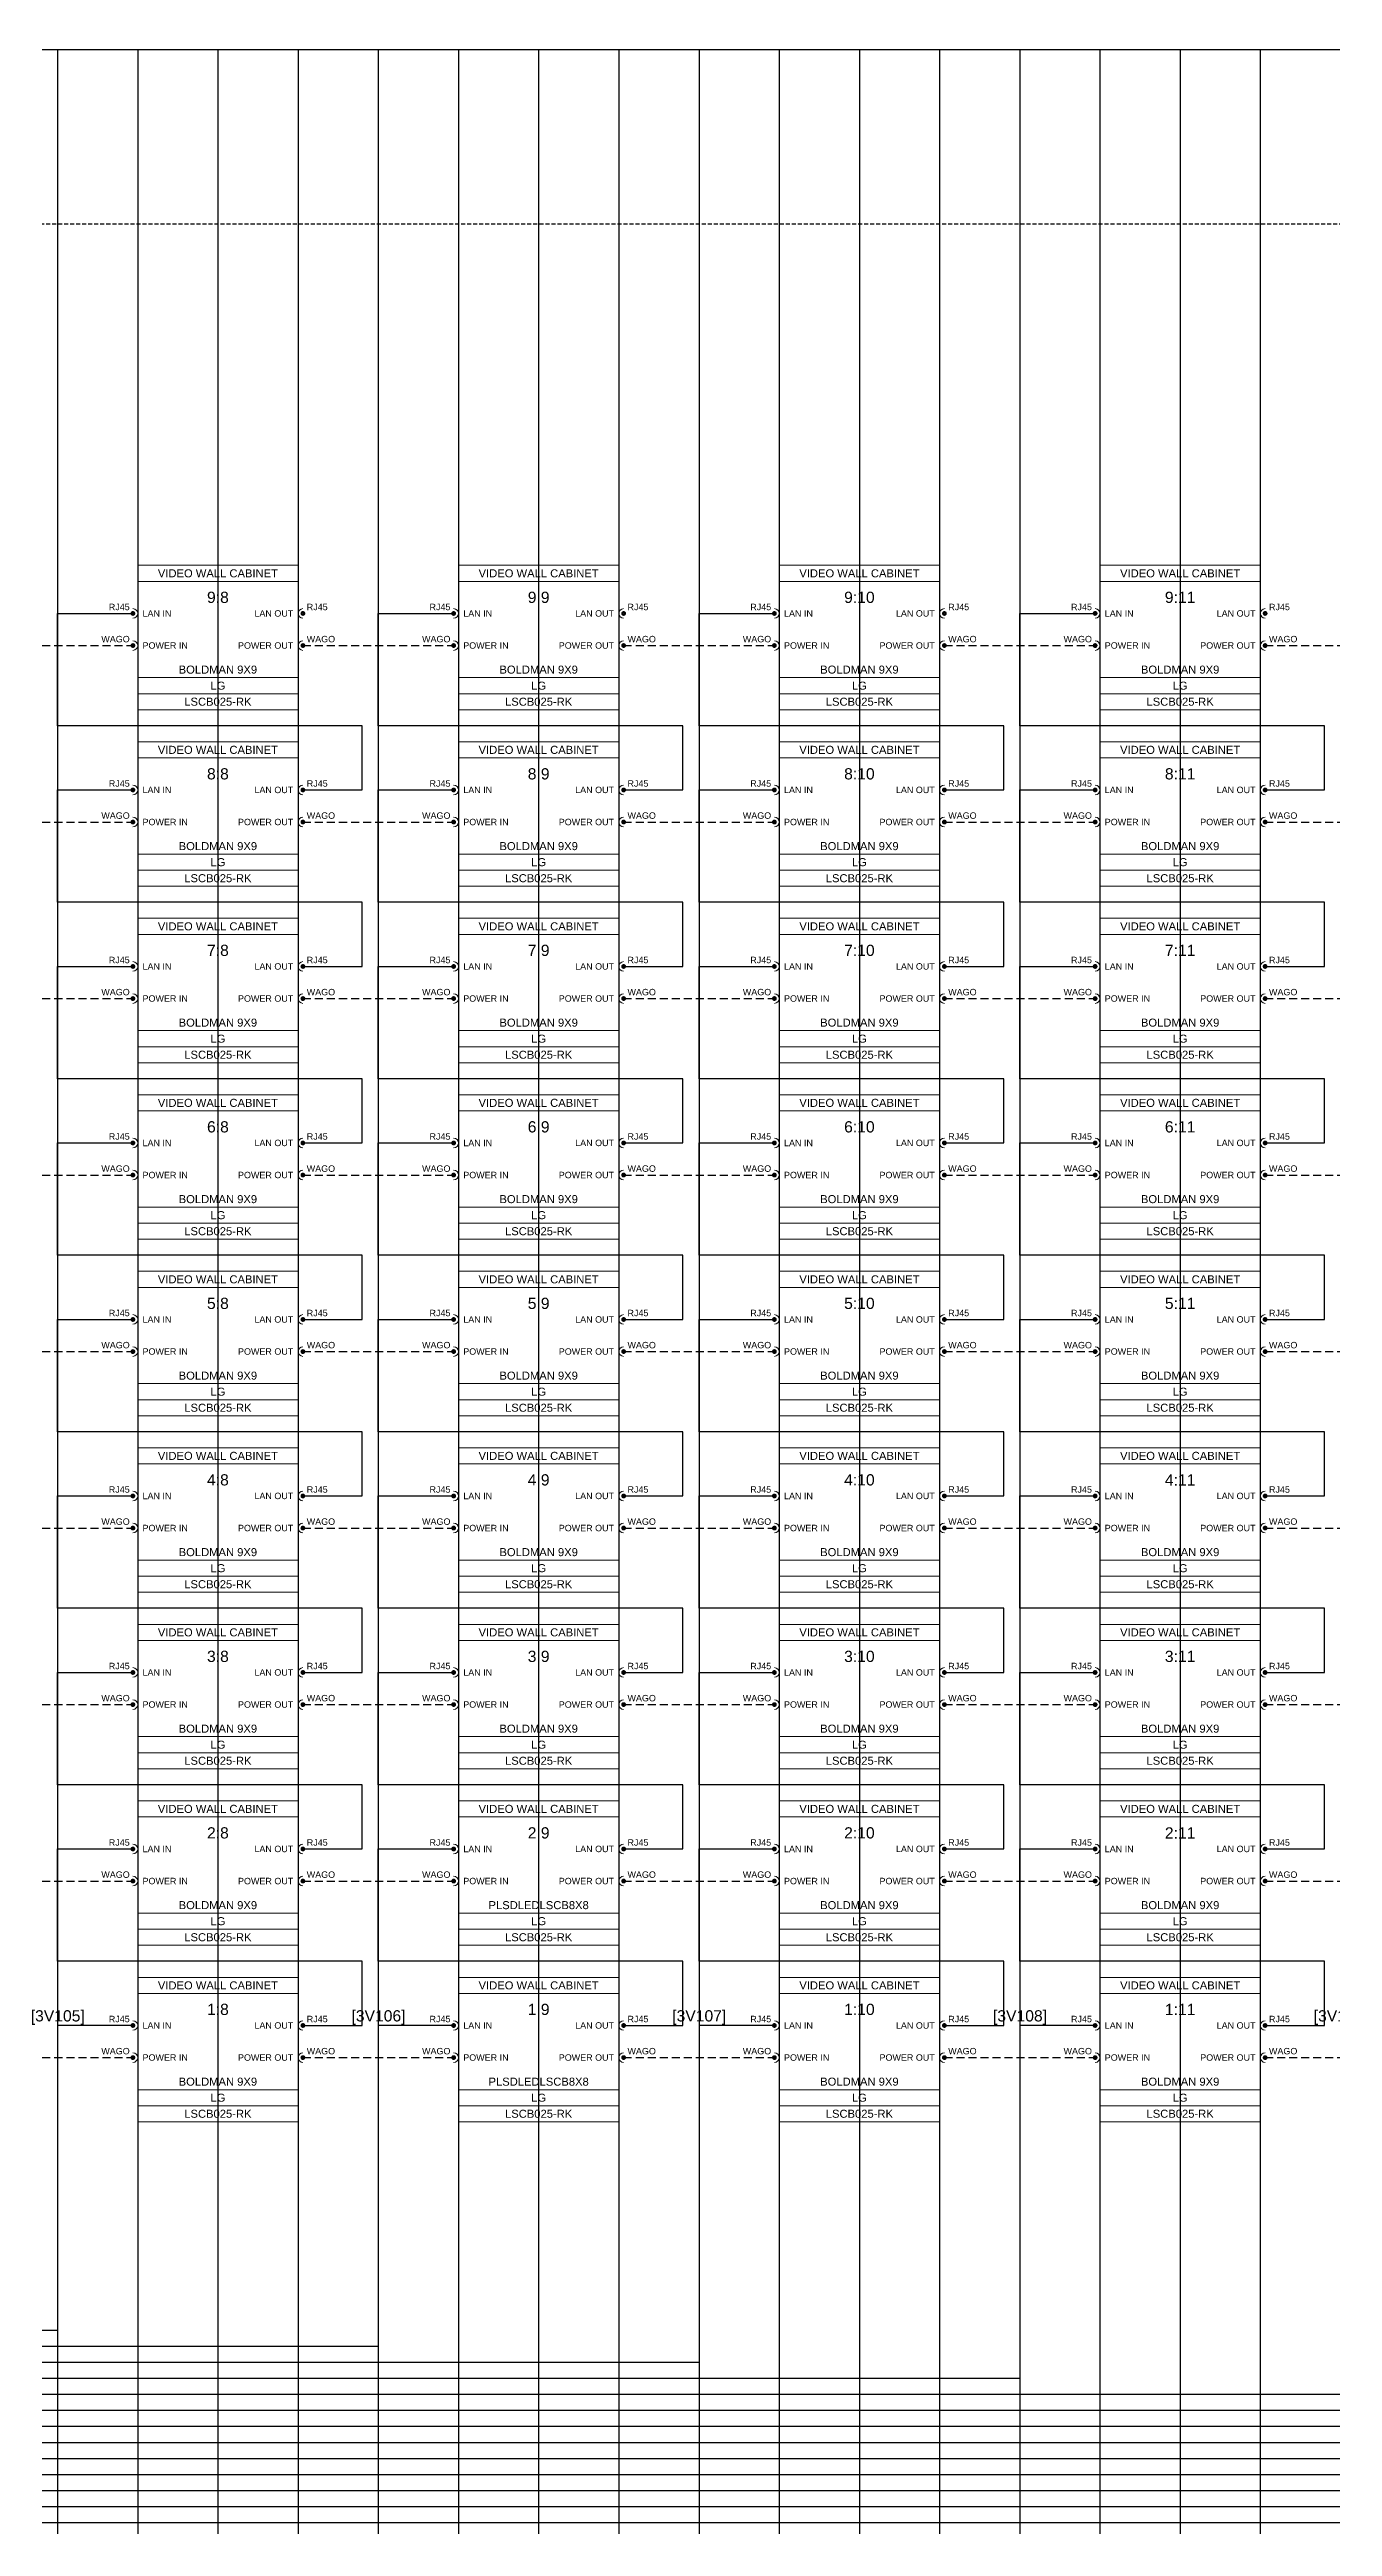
# Model space of a CAD drawing. Header units: millimetres. Extents: x -71336 to -35435, y -26189 to 22712.
# Drawn here: x -47751 to -47351, y -10322 to -9550 of the extents above; entities that cross this region are included whole.
import ezdxf
from ezdxf.enums import TextEntityAlignment as Align

# ---------------------------------------------------------------- set-up
doc = ezdxf.new("R2010")
doc.units = ezdxf.units.MM
doc.linetypes.add('DASHED', pattern=[0.75, 0.5, -0.25])
doc.linetypes.add('DASHED2', pattern=[0.375, 0.25, -0.125])
for name, color, linetype in [('SC - 3 Core Flex', 7, 'DASHED'), ('SC - Cat - Red - AV', 1, 'Continuous'), ('SC - Text', 7, 'Continuous')]:
    doc.layers.add(name, color=color, linetype=linetype)
doc.layers.add('SC - Equipment', color=7, linetype='Continuous', lineweight=13)
doc.layers.add('SC - Xlines', color=252, linetype='Continuous', plot=False)
doc.styles.get("Standard").update_dxf_attribs({"font": 'arial.ttf', "height": 35})

# ---------------------------------------------------------------- blocks, each defined once
blk = doc.blocks.new('LG LSCB025-RK - SCHEMATIC')
at = {"layer": 'SC - Equipment'}
for p, q in [((-25, 0), (25, 0)), ((-25, -45), (-25, 0)), ((25, 0), (25, -45)), ((25, -5), (-25, -5)), ((25, -35), (-25, -35)), ((25, -35), (-25, -35)), ((25, -40), (-25, -40)), ((25, -40), (-25, -40)), ((25, -40), (-25, -40)), ((25, -45), (-25, -45))]:
    blk.add_line(p, q, dxfattribs=at)
at = {"layer": 'SC - Equipment', "const_width": 0.7}
for points in [[(-26.1, -15, 1), (-26.9, -15, 1)], [(26.1, -15, -1), (26.9, -15, -1)], [(-26.1, -25, 1), (-26.9, -25, 1)], [(26.1, -25, -1), (26.9, -25, -1)]]:
    blk.add_lwpolyline(points, format="xyb", close=True, dxfattribs=at)
at = {"layer": 'SC - Equipment'}
for centre, start, end in [((-26.5, -15), 270, 90), ((26.5, -15), 90, 270), ((-26.5, -25), 270, 90), ((26.5, -25), 90, 270)]:
    blk.add_arc(centre, 1.5, start, end, dxfattribs=at)
at = {"ltscale": 5}
for tag, p in [('DESCRIPTION', (0, -2.5)), ('BRACKET', (0, -32.5)), ('MAKE', (0, -37.5)), ('MODEL', (0, -42.5))]:
    blk.add_attdef(tag, text='', height=2.5, dxfattribs=at).set_placement(p, align=Align.MIDDLE_CENTER)
at = {"ltscale": 5, "flags": 1}
for tag, p in [('ROOM_TYPE', (45, -5)), ('LOCATION', (45, -10)), ('RACK_EQUIPMENT_(Y/N)', (45, -15)), ('IP_(Y/N)', (45, -30)), ('AMP(@240V)', (45, -40)), ('POE(WATT)', (45, -35)), ('WATT', (45, -45)), ('WEIGHT(KG)', (45, -55)), ('BTU/H', (45, -50)), ('TRANSFORMER_TAPS', (45, -60))]:
    blk.add_attdef(tag, p, '', height=2.5, dxfattribs=at)
at = {"layer": 'SC - Equipment', "ltscale": 5, "char_height": 2}
for s, insert, width, attachment_point in [('RJ45', (-27.5, -13), 5.7736, 6), ('LAN IN', (-23.5, -15), 23.5, 4), ('LAN OUT', (23.5, -15), 23.5, 6), ('RJ45', (27.7, -13), 3.7458, 4), ('WAGO', (-27.5, -23), 5.7736, 6), ('WAGO', (27.7, -23), 3.7458, 4), ('POWER IN', (-23.5, -25), 23.5, 4), ('POWER OUT', (23.5, -25), 23.5, 6)]:
    blk.add_mtext(s, dxfattribs=dict(at, insert=insert, width=width, attachment_point=attachment_point))

msp = doc.modelspace()

# ---------------------------------------------------------------- linework, layer by layer
at = {"color": 31, "linetype": 'DASHED2', "ltscale": 5}
msp.add_line((-46451.06, -9604.215), (-48574.612, -9604.214), dxfattribs=at)
at = {"layer": 'SC - 3 Core Flex', "ltscale": 5}
for points in [[(-47771.648, -9735.485), (-47724.648, -9735.485)], [(-47671.648, -9735.485), (-47624.648, -9735.485)], [(-47571.648, -9735.485), (-47524.648, -9735.485)], [(-47471.648, -9735.485), (-47424.648, -9735.485)], [(-47371.648, -9735.485), (-47324.648, -9735.485)], [(-47771.648, -9790.485), (-47724.648, -9790.485)], [(-47671.648, -9790.485), (-47624.648, -9790.485)], [(-47571.648, -9790.485), (-47524.648, -9790.485)], [(-47471.648, -9790.485), (-47424.648, -9790.485)], [(-47371.648, -9790.485), (-47324.648, -9790.485)], [(-47771.648, -9845.485), (-47724.648, -9845.485)], [(-47671.648, -9845.485), (-47624.648, -9845.485)], [(-47571.648, -9845.485), (-47524.648, -9845.485)], [(-47471.648, -9845.485), (-47424.648, -9845.485)], [(-47371.648, -9845.485), (-47324.648, -9845.485)], [(-47771.648, -9900.485), (-47724.648, -9900.485)], [(-47671.648, -9900.485), (-47624.648, -9900.485)], [(-47571.648, -9900.485), (-47524.648, -9900.485)], [(-47471.648, -9900.485), (-47424.648, -9900.485)], [(-47371.648, -9900.485), (-47324.648, -9900.485)], [(-47771.648, -9955.485), (-47724.648, -9955.485)], [(-47671.648, -9955.485), (-47624.648, -9955.485)], [(-47571.648, -9955.485), (-47524.648, -9955.485)], [(-47471.648, -9955.485), (-47424.648, -9955.485)], [(-47371.648, -9955.485), (-47324.648, -9955.485)], [(-47771.648, -10010.485), (-47724.648, -10010.485)], [(-47671.648, -10010.485), (-47624.648, -10010.485)], [(-47571.648, -10010.485), (-47524.648, -10010.485)], [(-47471.648, -10010.485), (-47424.648, -10010.485)], [(-47371.648, -10010.485), (-47324.648, -10010.485)], [(-47771.648, -10065.485), (-47724.648, -10065.485)], [(-47671.648, -10065.485), (-47624.648, -10065.485)], [(-47571.648, -10065.485), (-47524.648, -10065.485)], [(-47471.648, -10065.485), (-47424.648, -10065.485)], [(-47371.648, -10065.485), (-47324.648, -10065.485)], [(-47771.648, -10120.485), (-47724.648, -10120.485)], [(-47671.648, -10120.485), (-47624.648, -10120.485)], [(-47571.648, -10120.485), (-47524.648, -10120.485)], [(-47471.648, -10120.485), (-47424.648, -10120.485)], [(-47371.648, -10120.485), (-47324.648, -10120.485)], [(-47771.648, -10175.485), (-47724.648, -10175.485)], [(-47671.648, -10175.485), (-47624.648, -10175.485)], [(-47571.648, -10175.485), (-47524.648, -10175.485)], [(-47471.648, -10175.485), (-47424.648, -10175.485)], [(-47371.648, -10175.485), (-47324.648, -10175.485)]]:
    msp.add_lwpolyline(points, dxfattribs=at)
at = {"layer": 'SC - Cat - Red - AV', "ltscale": 5}
for points in [[(-47671.648, -9780.485), (-47653.148, -9780.485), (-47653.148, -9760.485), (-47748.148, -9760.485), (-47748.148, -9725.485), (-47724.648, -9725.485)], [(-47571.648, -9780.485), (-47553.148, -9780.485), (-47553.148, -9760.485), (-47648.148, -9760.485), (-47648.148, -9725.485), (-47624.648, -9725.485)], [(-47471.648, -9780.485), (-47453.148, -9780.485), (-47453.148, -9760.485), (-47548.148, -9760.485), (-47548.148, -9725.485), (-47524.648, -9725.485)], [(-47371.648, -9780.485), (-47353.148, -9780.485), (-47353.148, -9760.485), (-47448.148, -9760.485), (-47448.148, -9725.485), (-47424.648, -9725.485)], [(-47671.648, -9835.485), (-47653.148, -9835.485), (-47653.148, -9815.485), (-47748.148, -9815.485), (-47748.148, -9780.485), (-47724.648, -9780.485)], [(-47571.648, -9835.485), (-47553.148, -9835.485), (-47553.148, -9815.485), (-47648.148, -9815.485), (-47648.148, -9780.485), (-47624.648, -9780.485)], [(-47471.648, -9835.485), (-47453.148, -9835.485), (-47453.148, -9815.485), (-47548.148, -9815.485), (-47548.148, -9780.485), (-47524.648, -9780.485)], [(-47371.648, -9835.485), (-47353.148, -9835.485), (-47353.148, -9815.485), (-47448.148, -9815.485), (-47448.148, -9780.485), (-47424.648, -9780.485)], [(-47671.648, -9890.485), (-47653.148, -9890.485), (-47653.148, -9870.485), (-47748.148, -9870.485), (-47748.148, -9835.485), (-47724.648, -9835.485)], [(-47571.648, -9890.485), (-47553.148, -9890.485), (-47553.148, -9870.485), (-47648.148, -9870.485), (-47648.148, -9835.485), (-47624.648, -9835.485)], [(-47471.648, -9890.485), (-47453.148, -9890.485), (-47453.148, -9870.485), (-47548.148, -9870.485), (-47548.148, -9835.485), (-47524.648, -9835.485)], [(-47371.648, -9890.485), (-47353.148, -9890.485), (-47353.148, -9870.485), (-47448.148, -9870.485), (-47448.148, -9835.485), (-47424.648, -9835.485)], [(-47671.648, -9945.485), (-47653.148, -9945.485), (-47653.148, -9925.485), (-47748.148, -9925.485), (-47748.148, -9890.485), (-47724.648, -9890.485)], [(-47571.648, -9945.485), (-47553.148, -9945.485), (-47553.148, -9925.485), (-47648.148, -9925.485), (-47648.148, -9890.485), (-47624.648, -9890.485)], [(-47471.648, -9945.485), (-47453.148, -9945.485), (-47453.148, -9925.485), (-47548.148, -9925.485), (-47548.148, -9890.485), (-47524.648, -9890.485)], [(-47371.648, -9945.485), (-47353.148, -9945.485), (-47353.148, -9925.485), (-47448.148, -9925.485), (-47448.148, -9890.485), (-47424.648, -9890.485)], [(-47671.648, -10000.485), (-47653.148, -10000.485), (-47653.148, -9980.485), (-47748.148, -9980.485), (-47748.148, -9945.485), (-47724.648, -9945.485)], [(-47571.648, -10000.485), (-47553.148, -10000.485), (-47553.148, -9980.485), (-47648.148, -9980.485), (-47648.148, -9945.485), (-47624.648, -9945.485)], [(-47471.648, -10000.485), (-47453.148, -10000.485), (-47453.148, -9980.485), (-47548.148, -9980.485), (-47548.148, -9945.485), (-47524.648, -9945.485)], [(-47371.648, -10000.485), (-47353.148, -10000.485), (-47353.148, -9980.485), (-47448.148, -9980.485), (-47448.148, -9945.485), (-47424.648, -9945.485)], [(-47671.648, -10055.485), (-47653.148, -10055.485), (-47653.148, -10035.485), (-47748.148, -10035.485), (-47748.148, -10000.485), (-47724.648, -10000.485)], [(-47571.648, -10055.485), (-47553.148, -10055.485), (-47553.148, -10035.485), (-47648.148, -10035.485), (-47648.148, -10000.485), (-47624.648, -10000.485)], [(-47471.648, -10055.485), (-47453.148, -10055.485), (-47453.148, -10035.485), (-47548.148, -10035.485), (-47548.148, -10000.485), (-47524.648, -10000.485)], [(-47371.648, -10055.485), (-47353.148, -10055.485), (-47353.148, -10035.485), (-47448.148, -10035.485), (-47448.148, -10000.485), (-47424.648, -10000.485)], [(-47671.648, -10110.485), (-47653.148, -10110.485), (-47653.148, -10090.485), (-47748.148, -10090.485), (-47748.148, -10055.485), (-47724.648, -10055.485)], [(-47571.648, -10110.485), (-47553.148, -10110.485), (-47553.148, -10090.485), (-47648.148, -10090.485), (-47648.148, -10055.485), (-47624.648, -10055.485)], [(-47471.648, -10110.485), (-47453.148, -10110.485), (-47453.148, -10090.485), (-47548.148, -10090.485), (-47548.148, -10055.485), (-47524.648, -10055.485)], [(-47371.648, -10110.485), (-47353.148, -10110.485), (-47353.148, -10090.485), (-47448.148, -10090.485), (-47448.148, -10055.485), (-47424.648, -10055.485)], [(-47671.648, -10165.485), (-47653.148, -10165.485), (-47653.148, -10145.485), (-47748.148, -10145.485), (-47748.148, -10110.485), (-47724.648, -10110.485)], [(-47571.648, -10165.485), (-47553.148, -10165.485), (-47553.148, -10145.485), (-47648.148, -10145.485), (-47648.148, -10110.485), (-47624.648, -10110.485)], [(-47471.648, -10165.485), (-47453.148, -10165.485), (-47453.148, -10145.485), (-47548.148, -10145.485), (-47548.148, -10110.485), (-47524.648, -10110.485)], [(-47371.648, -10165.485), (-47353.148, -10165.485), (-47353.148, -10145.485), (-47448.148, -10145.485), (-47448.148, -10110.485), (-47424.648, -10110.485)], [(-47724.648, -10165.485), (-47748.148, -10165.485), (-47748.148, -10260.485), (-48523.148, -10260.485)], [(-47524.648, -10165.485), (-47548.148, -10165.485), (-47548.148, -10270.486), (-48523.148, -10270.486)], [(-47424.648, -10165.485), (-47448.148, -10165.485), (-47448.148, -10275.486), (-48523.148, -10275.485)], [(-47324.648, -10165.485), (-47348.148, -10165.485), (-47348.148, -10280.486), (-48523.148, -10280.485)], [(-47224.648, -10165.485), (-47248.148, -10165.485), (-47248.148, -10285.486), (-48523.148, -10285.485)], [(-47024.648, -10165.485), (-47048.148, -10165.485), (-47048.148, -10295.486), (-48523.148, -10295.485)], [(-46724.648, -10165.485), (-46748.148, -10165.485), (-46748.148, -10310.486), (-48523.148, -10310.485)], [(-46624.648, -10165.485), (-46648.148, -10165.485), (-46648.148, -10315.486), (-48523.148, -10315.485)], [(-46524.648, -10165.485), (-46548.148, -10165.485), (-46548.148, -10320.486), (-48523.148, -10320.485)], [(-47624.648, -10165.486), (-47648.148, -10165.486), (-47648.148, -10265.486), (-48523.148, -10265.486)], [(-47124.648, -10165.486), (-47148.148, -10165.486), (-47148.148, -10290.487), (-48523.148, -10290.486)], [(-46924.648, -10165.486), (-46948.148, -10165.486), (-46948.148, -10300.487), (-48523.148, -10300.486)], [(-46824.648, -10165.486), (-46848.148, -10165.486), (-46848.148, -10305.487), (-48523.148, -10305.486)]]:
    msp.add_lwpolyline(points, dxfattribs=at)
at = {"layer": 'SC - Xlines', "ltscale": 5, "transparency": 33554687}
msp.add_lwpolyline([(-48745.154, -9549.767), (-46451.06, -9549.767), (-46451.06, -10971.189), (-48745.154, -10971.189)], close=True, dxfattribs=at)
msp.add_lwpolyline([(-48745.154, -9549.767), (-46451.06, -9549.767), (-46451.06, -10971.189), (-48745.154, -10971.189)], close=True, dxfattribs=at)
at = {"layer": 'SC - Xlines', "ltscale": 5}
for points in [[(-47748.148, -9549.767), (-47748.148, -10971.189)], [(-47698.148, -9549.767), (-47698.148, -10971.189)], [(-47648.148, -9549.767), (-47648.148, -10971.189)], [(-47598.148, -9549.767), (-47598.148, -10971.189)], [(-47548.148, -9549.767), (-47548.148, -10971.189)], [(-47498.148, -9549.767), (-47498.148, -10971.189)], [(-47448.148, -9549.767), (-47448.148, -10971.189)], [(-47398.148, -9549.767), (-47398.148, -10971.189)]]:
    msp.add_lwpolyline(points, dxfattribs=at)
at = {"layer": 'SC - Xlines', "color": 250, "ltscale": 5}
for points in [[(-47723.148, -9549.767), (-47723.148, -10971.189)], [(-47673.148, -9549.767), (-47673.148, -10971.189)], [(-47623.148, -9549.767), (-47623.148, -10971.189)], [(-47573.148, -9549.767), (-47573.148, -10971.189)], [(-47523.148, -9549.767), (-47523.148, -10971.189)], [(-47473.148, -9549.767), (-47473.148, -10971.189)], [(-47423.148, -9549.767), (-47423.148, -10971.189)], [(-47373.148, -9549.767), (-47373.148, -10971.189)]]:
    msp.add_lwpolyline(points, dxfattribs=at)

# ---------------------------------------------------------------- block references
at = {"ltscale": 5}
for p, values in [((-47698.148, -9710.485), {'DESCRIPTION': 'VIDEO WALL CABINET', 'MAKE': 'LG', 'MODEL': 'LSCB025-RK', 'BRACKET': 'BOLDMAN 9X9'}), ((-47598.148, -9710.485), {'DESCRIPTION': 'VIDEO WALL CABINET', 'MAKE': 'LG', 'MODEL': 'LSCB025-RK', 'BRACKET': 'BOLDMAN 9X9'}), ((-47498.148, -9710.485), {'DESCRIPTION': 'VIDEO WALL CABINET', 'MAKE': 'LG', 'MODEL': 'LSCB025-RK', 'BRACKET': 'BOLDMAN 9X9'}), ((-47398.148, -9710.485), {'DESCRIPTION': 'VIDEO WALL CABINET', 'MAKE': 'LG', 'MODEL': 'LSCB025-RK', 'BRACKET': 'BOLDMAN 9X9'}), ((-47698.148, -9765.485), {'DESCRIPTION': 'VIDEO WALL CABINET', 'MAKE': 'LG', 'MODEL': 'LSCB025-RK', 'BRACKET': 'BOLDMAN 9X9'}), ((-47598.148, -9765.485), {'DESCRIPTION': 'VIDEO WALL CABINET', 'MAKE': 'LG', 'MODEL': 'LSCB025-RK', 'BRACKET': 'BOLDMAN 9X9'}), ((-47498.148, -9765.485), {'DESCRIPTION': 'VIDEO WALL CABINET', 'MAKE': 'LG', 'MODEL': 'LSCB025-RK', 'BRACKET': 'BOLDMAN 9X9'}), ((-47398.148, -9765.485), {'DESCRIPTION': 'VIDEO WALL CABINET', 'MAKE': 'LG', 'MODEL': 'LSCB025-RK', 'BRACKET': 'BOLDMAN 9X9'}), ((-47698.148, -9820.485), {'DESCRIPTION': 'VIDEO WALL CABINET', 'MAKE': 'LG', 'MODEL': 'LSCB025-RK', 'BRACKET': 'BOLDMAN 9X9'}), ((-47598.148, -9820.485), {'DESCRIPTION': 'VIDEO WALL CABINET', 'MAKE': 'LG', 'MODEL': 'LSCB025-RK', 'BRACKET': 'BOLDMAN 9X9'}), ((-47498.148, -9820.485), {'DESCRIPTION': 'VIDEO WALL CABINET', 'MAKE': 'LG', 'MODEL': 'LSCB025-RK', 'BRACKET': 'BOLDMAN 9X9'}), ((-47398.148, -9820.485), {'DESCRIPTION': 'VIDEO WALL CABINET', 'MAKE': 'LG', 'MODEL': 'LSCB025-RK', 'BRACKET': 'BOLDMAN 9X9'}), ((-47698.148, -9875.485), {'DESCRIPTION': 'VIDEO WALL CABINET', 'MAKE': 'LG', 'MODEL': 'LSCB025-RK', 'BRACKET': 'BOLDMAN 9X9'}), ((-47598.148, -9875.485), {'DESCRIPTION': 'VIDEO WALL CABINET', 'MAKE': 'LG', 'MODEL': 'LSCB025-RK', 'BRACKET': 'BOLDMAN 9X9'}), ((-47498.148, -9875.485), {'DESCRIPTION': 'VIDEO WALL CABINET', 'MAKE': 'LG', 'MODEL': 'LSCB025-RK', 'BRACKET': 'BOLDMAN 9X9'}), ((-47398.148, -9875.485), {'DESCRIPTION': 'VIDEO WALL CABINET', 'MAKE': 'LG', 'MODEL': 'LSCB025-RK', 'BRACKET': 'BOLDMAN 9X9'}), ((-47698.148, -9930.485), {'DESCRIPTION': 'VIDEO WALL CABINET', 'MAKE': 'LG', 'MODEL': 'LSCB025-RK', 'BRACKET': 'BOLDMAN 9X9'}), ((-47598.148, -9930.485), {'DESCRIPTION': 'VIDEO WALL CABINET', 'MAKE': 'LG', 'MODEL': 'LSCB025-RK', 'BRACKET': 'BOLDMAN 9X9'}), ((-47498.148, -9930.485), {'DESCRIPTION': 'VIDEO WALL CABINET', 'MAKE': 'LG', 'MODEL': 'LSCB025-RK', 'BRACKET': 'BOLDMAN 9X9'}), ((-47398.148, -9930.485), {'DESCRIPTION': 'VIDEO WALL CABINET', 'MAKE': 'LG', 'MODEL': 'LSCB025-RK', 'BRACKET': 'BOLDMAN 9X9'}), ((-47698.148, -9985.485), {'DESCRIPTION': 'VIDEO WALL CABINET', 'MAKE': 'LG', 'MODEL': 'LSCB025-RK', 'BRACKET': 'BOLDMAN 9X9'}), ((-47598.148, -9985.485), {'DESCRIPTION': 'VIDEO WALL CABINET', 'MAKE': 'LG', 'MODEL': 'LSCB025-RK', 'BRACKET': 'BOLDMAN 9X9'}), ((-47498.148, -9985.485), {'DESCRIPTION': 'VIDEO WALL CABINET', 'MAKE': 'LG', 'MODEL': 'LSCB025-RK', 'BRACKET': 'BOLDMAN 9X9'}), ((-47398.148, -9985.485), {'DESCRIPTION': 'VIDEO WALL CABINET', 'MAKE': 'LG', 'MODEL': 'LSCB025-RK', 'BRACKET': 'BOLDMAN 9X9'}), ((-47698.148, -10040.485), {'DESCRIPTION': 'VIDEO WALL CABINET', 'MAKE': 'LG', 'MODEL': 'LSCB025-RK', 'BRACKET': 'BOLDMAN 9X9'}), ((-47598.148, -10040.485), {'DESCRIPTION': 'VIDEO WALL CABINET', 'MAKE': 'LG', 'MODEL': 'LSCB025-RK', 'BRACKET': 'BOLDMAN 9X9'}), ((-47498.148, -10040.485), {'DESCRIPTION': 'VIDEO WALL CABINET', 'MAKE': 'LG', 'MODEL': 'LSCB025-RK', 'BRACKET': 'BOLDMAN 9X9'}), ((-47398.148, -10040.485), {'DESCRIPTION': 'VIDEO WALL CABINET', 'MAKE': 'LG', 'MODEL': 'LSCB025-RK', 'BRACKET': 'BOLDMAN 9X9'}), ((-47698.148, -10095.485), {'DESCRIPTION': 'VIDEO WALL CABINET', 'MAKE': 'LG', 'MODEL': 'LSCB025-RK', 'BRACKET': 'BOLDMAN 9X9'}), ((-47598.148, -10095.485), {'DESCRIPTION': 'VIDEO WALL CABINET', 'MAKE': 'LG', 'MODEL': 'LSCB025-RK', 'BRACKET': 'PLSDLEDLSCB8X8'}), ((-47498.148, -10095.485), {'DESCRIPTION': 'VIDEO WALL CABINET', 'MAKE': 'LG', 'MODEL': 'LSCB025-RK', 'BRACKET': 'BOLDMAN 9X9'}), ((-47398.148, -10095.485), {'DESCRIPTION': 'VIDEO WALL CABINET', 'MAKE': 'LG', 'MODEL': 'LSCB025-RK', 'BRACKET': 'BOLDMAN 9X9'}), ((-47698.148, -10150.485), {'DESCRIPTION': 'VIDEO WALL CABINET', 'MAKE': 'LG', 'MODEL': 'LSCB025-RK', 'BRACKET': 'BOLDMAN 9X9'}), ((-47598.148, -10150.485), {'DESCRIPTION': 'VIDEO WALL CABINET', 'MAKE': 'LG', 'MODEL': 'LSCB025-RK', 'BRACKET': 'PLSDLEDLSCB8X8'}), ((-47498.148, -10150.485), {'DESCRIPTION': 'VIDEO WALL CABINET', 'MAKE': 'LG', 'MODEL': 'LSCB025-RK', 'BRACKET': 'BOLDMAN 9X9'}), ((-47398.148, -10150.485), {'DESCRIPTION': 'VIDEO WALL CABINET', 'MAKE': 'LG', 'MODEL': 'LSCB025-RK', 'BRACKET': 'BOLDMAN 9X9'})]:
    msp.add_blockref('LG LSCB025-RK - SCHEMATIC', p, dxfattribs=at).add_auto_attribs(values)

# ---------------------------------------------------------------- texts
at = {"layer": 'SC - Text', "char_height": 3.5}
for s, insert, width, attachment_point in [('9:8', (-47698.148, -9720.485), 134.02561, 5), ('9:9', (-47598.148, -9720.485), 134.02561, 5), ('9:10', (-47498.148, -9720.485), 134.02561, 5), ('9:11', (-47398.148, -9720.485), 134.02561, 5), ('8:8', (-47698.148, -9775.485), 134.02561, 5), ('8:9', (-47598.148, -9775.485), 134.02561, 5), ('8:10', (-47498.148, -9775.485), 134.02561, 5), ('8:11', (-47398.148, -9775.485), 134.02561, 5), ('7:8', (-47698.148, -9830.485), 134.02561, 5), ('7:9', (-47598.148, -9830.485), 134.02561, 5), ('7:10', (-47498.148, -9830.485), 134.02561, 5), ('7:11', (-47398.148, -9830.485), 134.02561, 5), ('6:8', (-47698.148, -9885.485), 134.02561, 5), ('6:9', (-47598.148, -9885.485), 134.02561, 5), ('6:10', (-47498.148, -9885.485), 134.02561, 5), ('6:11', (-47398.148, -9885.485), 134.02561, 5), ('5:8', (-47698.148, -9940.485), 134.02561, 5), ('5:9', (-47598.148, -9940.485), 134.02561, 5), ('5:10', (-47498.148, -9940.485), 134.02561, 5), ('5:11', (-47398.148, -9940.485), 134.02561, 5), ('4:8', (-47698.148, -9995.485), 134.02561, 5), ('4:9', (-47598.148, -9995.485), 134.02561, 5), ('4:10', (-47498.148, -9995.485), 134.02561, 5), ('4:11', (-47398.148, -9995.485), 134.02561, 5), ('3:8', (-47698.148, -10050.485), 134.02561, 5), ('3:9', (-47598.148, -10050.485), 134.02561, 5), ('3:10', (-47498.148, -10050.485), 134.02561, 5), ('3:11', (-47398.148, -10050.485), 134.02561, 5), ('2:8', (-47698.148, -10105.485), 134.02561, 5), ('2:9', (-47598.148, -10105.485), 134.02561, 5), ('2:10', (-47498.148, -10105.485), 134.02561, 5), ('2:11', (-47398.148, -10105.485), 134.02561, 5), ('[3V105]', (-47739.648, -10165.285), 14.6761, 9), ('1:8', (-47698.148, -10160.485), 134.02561, 5), ('[3V106]', (-47639.648, -10165.285), 14.6761, 9), ('1:9', (-47598.148, -10160.485), 134.02561, 5), ('[3V107]', (-47539.648, -10165.285), 14.6761, 9), ('1:10', (-47498.148, -10160.485), 134.02561, 5), ('[3V108]', (-47439.648, -10165.286), 14.6761, 9), ('1:11', (-47398.148, -10160.485), 134.02561, 5), ('[3V109]', (-47339.648, -10165.285), 14.6761, 9)]:
    msp.add_mtext(s, dxfattribs=dict(at, insert=insert, width=width, attachment_point=attachment_point))

doc.saveas('drawing.dxf')
